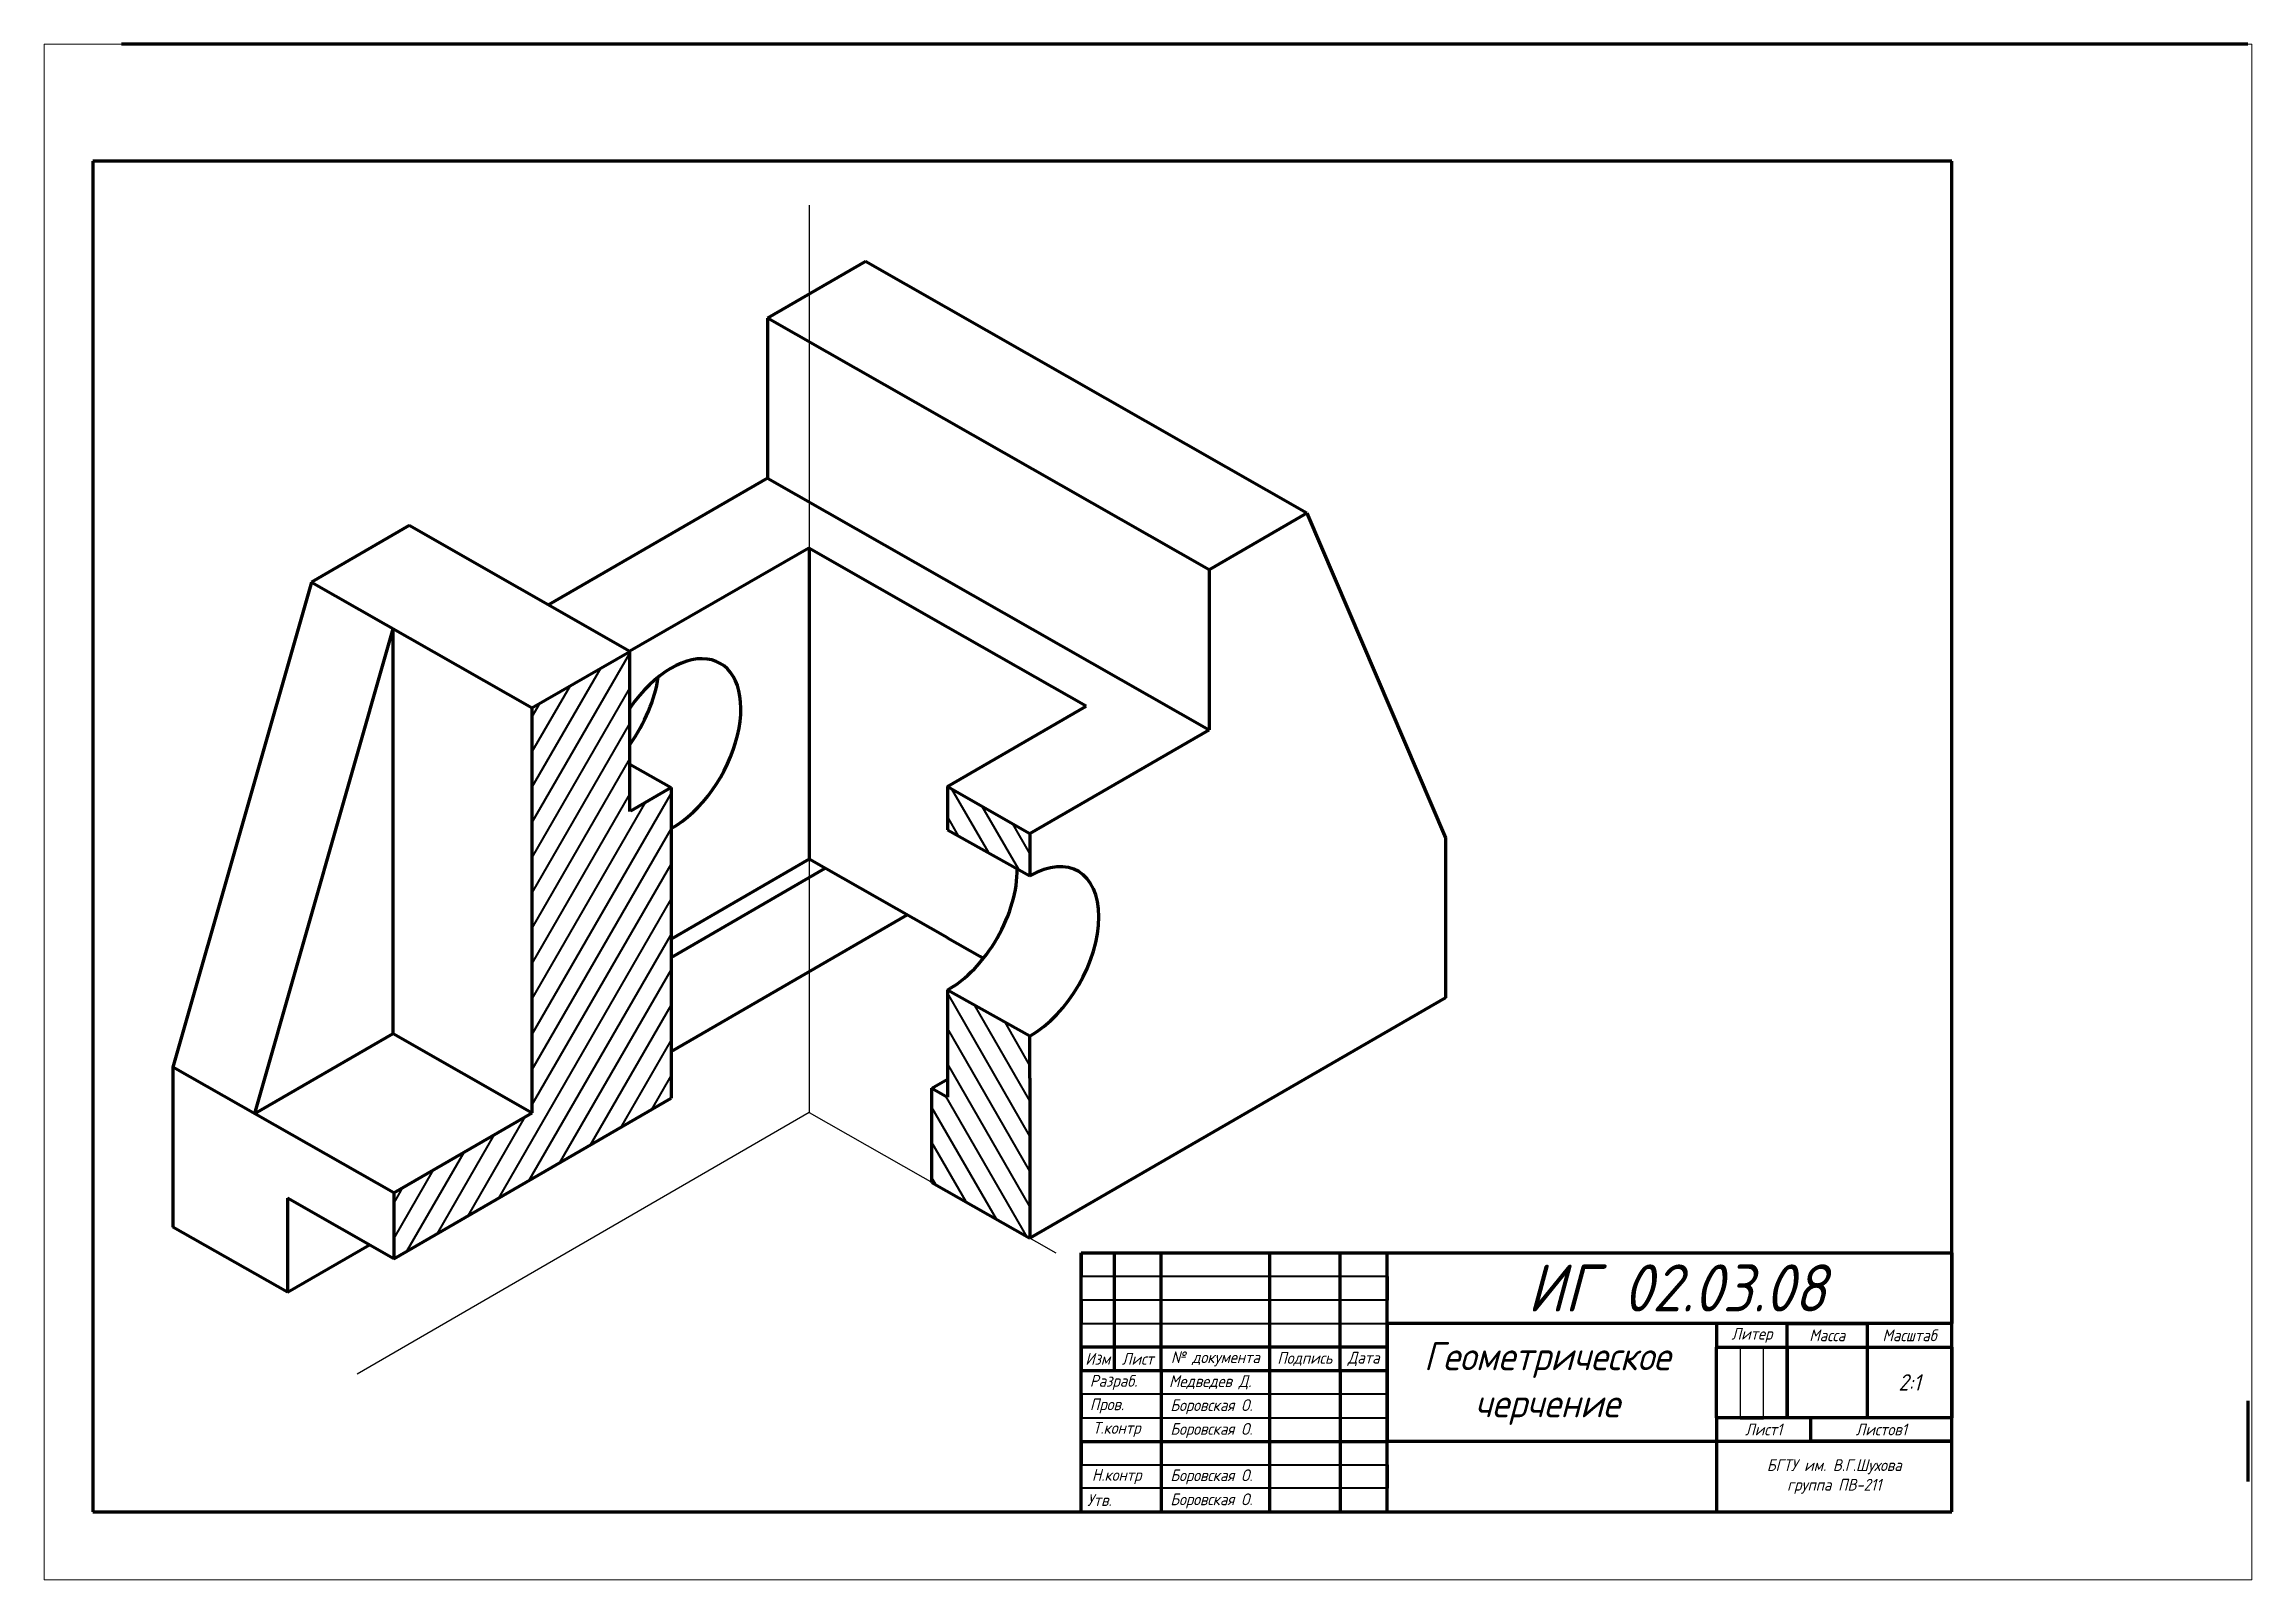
# Paper-space layout 'Титул (4)' of a CAD drawing. Header units: inches, sheet in millimetres. Extents: x 6 to 416, y 7 to 292.
# The model-space entities are those that its viewports show. They can reach past a viewport. Long polylines and large blocks are cut down to what shows.
import ezdxf

# ---------------------------------------------------------------- set-up
doc = ezdxf.new("R2010")
doc.units = ezdxf.units.IN
doc.header["$MEASUREMENT"] = 0
doc.layers.add('основной', color=7, linetype='Continuous', lineweight=90)
doc.layers.add('тонкий', color=5, linetype='Continuous', lineweight=40)
doc.styles.add('GOST', font='ISOCPEUR.TTF', dxfattribs={"width": 0.9, "oblique": 15, "height": 7})
doc.styles.add('ГОСТ', font='ISOCPEUR.TTF', dxfattribs={"width": 0.9, "oblique": 15})

# ---------------------------------------------------------------- blocks, each defined once
blk = doc.blocks.new('А3_гор')
for p, q in [((350, 35), (350, 20)), ((355, 20), (355, 35))]:
    blk.add_line(p, q)
at = {"layer": 'основной'}
for p, q in [((395, 287), (0, 287)), ((0, 287), (0, 0)), ((395, 0), (395, 287)), ((210, 0), (210, 55)), ((210, 55), (395, 55)), ((210, 55), (210, 50)), ((210, 55), (217, 55)), ((217, 55), (217, 30)), ((227, 30), (227, 55)), ((227, 55), (250, 55)), ((250, 55), (250, 30)), ((265, 30), (265, 55)), ((275, 0), (275, 55)), ((395, 55), (395, 40)), ((275, 50), (275, 45)), ((210, 45), (210, 40)), ((345, 40), (275, 40)), ((275, 40), (275, 15)), ((275, 40), (275, 35)), ((395, 40), (345, 40)), ((345, 40), (345, 35)), ((360, 20), (360, 40)), ((360, 40), (377, 40)), ((377, 40), (377, 20)), ((275, 35), (210, 35)), ((210, 35), (210, 30)), ((345, 35), (395, 35)), ((345, 20), (345, 35)), ((345, 35), (350, 35)), ((345, 35), (350, 35)), ((355, 35), (360, 35)), ((360, 35), (360, 20)), ((395, 35), (395, 20)), ((210, 30), (275, 30)), ((217, 30), (227, 30)), ((227, 30), (227, 0)), ((250, 30), (265, 30)), ((250, 30), (250, 0)), ((265, 30), (265, 0)), ((275, 30), (275, 25)), ((210, 25), (210, 20)), ((275, 20), (275, 15)), ((395, 20), (345, 20)), ((345, 20), (345, 15)), ((350, 20), (355, 20)), ((365, 15), (365, 20)), ((210, 15), (210, 10)), ((275, 15), (345, 15)), ((345, 15), (395, 15)), ((345, 15), (345, 0)), ((395, 15), (365, 15)), ((275, 10), (275, 5)), ((0, 0), (395, 0))]:
    blk.add_line(p, q, dxfattribs=at)
at = {"layer": 'тонкий'}
for p, q in [((275, 50), (210, 50)), ((275, 45), (210, 45)), ((210, 40), (275, 40)), ((275, 25), (210, 25)), ((210, 20), (275, 20)), ((275, 15), (210, 15)), ((210, 14.83), (275, 14.83)), ((210, 10), (275, 10)), ((275, 5), (210, 5))]:
    blk.add_line(p, q, dxfattribs=at)
at = {"ltscale": 10, "insert": (336.5, 52.57), "char_height": 10, "attachment_point": 2, "style": 'GOST'}
blk.add_mtext_dynamic_manual_height_columns('{\\fISOCPEUR|b0|i0|c204|p34;ИГ 02.03.08}', width=72.3696, gutter_width=1, heights=[0], dxfattribs=at)
at = {"insert": (308.97, 36.08), "char_height": 6, "attachment_point": 2, "style": 'GOST'}
blk.add_mtext_dynamic_manual_height_columns('{\\fISOCPEUR|b0|i0|c204|p34;Геометрическое\\Pчерчение}', width=56.8391, gutter_width=1, heights=[0], dxfattribs=at)
at = {"layer": 'основной', "style": 'ГОСТ'}
for s, insert, char_height, width, attachment_point in [('Литер', (352.5, 37.5), 2.5, 15, 5), ('Масса', (368.5, 37.5), 2.5, 17, 5), ('Масштаб', (386, 37.5), 2.5, 18, 5), ('Изм', (213.5, 32.5), 2.5, 7, 5), ('Лист', (222, 32.5), 2.5, 10, 5), ('№ документа', (238.5, 32.5), 2.5, 23, 5), ('Подпись', (257.5, 32.5), 2.5, 15, 5), ('Дата', (270, 32.5), 2.5, 10, 5), ('\\pxql;{\\fISOCPEUR|b0|i0|c204|p34;Разраб}.', (220.33, 27.5), 2.5, 17, 5), ('{\\fISOCPEUR|b0|i0|c204|p34;Медведев Д.}', (237.39, 27.5), 2.5, 23.3106, 5), ('{\\fISOCPEUR|b0|i0|c204|p34;2}:1', (386, 27.5), 3.5, 18, 5), ('\\pxql;Пров.', (220.33, 22.5), 2.5, 17, 5), ('{\\fISOCPEUR|b0|i0|c204|p34;Боровская О.}', (237.65, 22.33), 2.5, 23.3106, 5), ('Т.контр', (217.52, 17.5), 2.5, 17, 5), ('{\\fISOCPEUR|b0|i0|c204|p34;Боровская О.}', (237.65, 17.28), 2.5, 23.3106, 5), ('{\\fISOCPEUR|b0|i0|c204|p34;Лист1}', (355, 17.5), 2.5, 20, 5), ('{\\fISOCPEUR|b0|i0|c204|p34;Листов1}', (380, 17.5), 2.5, 30, 5), ('{\\fISOCPEUR|b0|i0|c204|p34;БГТУ им}. {\\fISOCPEUR|b0|i0|c204|p34;В}.{\\fISOCPEUR|b0|i0|c204|p34;Г}.{\\fISOCPEUR|b0|i0|c204|p34;Шухова\\Pгруппа ПВ-211}', (370, 7.5), 2.5, 50, 5), ('Н.контр', (217.52, 7.5), 2.5, 17, 5), ('{\\fISOCPEUR|b0|i0|c204|p34;Боровская О.}', (237.65, 7.43), 2.5, 23.3106, 5), ('Утв.', (211.26, 2.5), 2.5, 17, 4), ('{\\fISOCPEUR|b0|i0|c204|p34;Боровская О.}', (237.65, 2.32), 2.5, 23.3106, 5)]:
    blk.add_mtext(s, dxfattribs=dict(at, insert=insert, char_height=char_height, width=width, attachment_point=attachment_point))

msp = doc.modelspace()

# ---------------------------------------------------------------- hatches: boundary and pattern name
at = {"layer": 'тонкий'}
h = msp.add_hatch(dxfattribs=at)
h.set_pattern_fill('ANSI31', color=256, scale=15, angle=15)
h.paths.add_polyline_path([(1817.68, 208.93), (1813.3, 206.4), (1813.3, 223.4), (1802.86, 217.42), (1802.92, 217.39), (1802.92, 217.34), (1802.92, 174.39), (1788.2, 165.87), (1788.2, 158.87), (1817.68, 175.93)])
h.paths.add_polyline_path([(1855.8, 199.57), (1855.78, 199.56), (1855.79, 199.56), (1855.79, 199.56), (1855.79, 199.56), (1855.79, 199.56), (1855.79, 199.56), (1855.79, 199.56), (1855.79, 199.56), (1855.79, 199.56), (1855.79, 199.56), (1855.79, 199.56), (1855.79, 199.56), (1855.79, 199.56), (1855.79, 199.56), (1855.79, 199.56), (1855.79, 199.56), (1855.79, 199.56), (1855.79, 199.56), (1855.79, 199.56), (1855.79, 199.56), (1855.79, 199.56), (1855.79, 199.56), (1855.79, 199.56), (1855.79, 199.56), (1855.79, 199.56), (1855.79, 199.56), (1855.79, 199.56), (1855.79, 199.56), (1855.79, 199.56), (1855.79, 199.56), (1855.79, 199.56), (1855.79, 199.56), (1855.79, 199.56), (1855.8, 199.56), (1855.8, 199.56), (1855.8, 199.56), (1855.8, 199.56), (1855.8, 199.56), (1855.8, 199.56), (1855.8, 199.56), (1855.8, 199.56), (1855.8, 199.56), (1855.8, 199.56), (1855.8, 199.56), (1855.8, 199.56), (1855.8, 199.56), (1855.8, 199.57), (1855.8, 199.57), (1855.8, 199.57), (1855.8, 199.57), (1855.8, 199.57), (1855.8, 199.57), (1855.8, 199.57), (1855.8, 199.57), (1855.8, 199.57), (1855.8, 199.57), (1855.8, 199.57), (1855.8, 199.57), (1855.8, 199.57), (1855.8, 199.57), (1855.8, 199.57), (1855.8, 199.57), (1855.8, 199.57), (1855.8, 199.57), (1855.8, 199.57), (1855.8, 199.57)])
h = msp.add_hatch(dxfattribs=at)
h.set_pattern_fill('ANSI31', color=256, scale=15, angle=75)
h.paths.add_polyline_path([(1847.02, 187.42), (1847.02, 177.94), (1847.02, 176.05), (1845.38, 176.99), (1845.38, 166.99), (1855.8, 161.05), (1855.8, 178.05), (1855.8, 182.53)])
h.paths.add_polyline_path([(1855.8, 199.57), (1855.8, 204.05), (1847.02, 209.05), (1847.02, 204.46)])

# ---------------------------------------------------------------- linework, layer by layer
for p, q in [((1832.35, 270.8), (1832.35, 174.42)), ((1874.85, 232.07), (1885.23, 238.08)), ((1802.86, 217.42), (1802.81, 217.4)), ((1802.81, 217.4), (1802.92, 217.34)), ((1832.35, 201.31), (1834.03, 200.36)), ((1832.35, 200.57), (1832.36, 200.56)), ((1764.74, 179.24), (1773.43, 174.29)), ((1832.35, 174.42), (1784.32, 146.63)), ((1832.35, 174.42), (1858.53, 159.49))]:
    msp.add_line(p, q)
at = {"layer": 'основной'}
for p, q in [((1838.31, 264.81), (1827.93, 258.8)), ((1885.23, 238.08), (1838.31, 264.81)), ((1874.85, 232.07), (1827.93, 258.8)), ((1827.93, 258.8), (1827.93, 241.8)), ((1827.93, 241.8), (1804.65, 228.33)), ((1827.93, 241.8), (1874.85, 215.07)), ((1885.23, 238.08), (1874.85, 232.07)), ((1885.23, 238.08), (1899.95, 203.59)), ((1789.84, 236.76), (1779.46, 230.75)), ((1813.3, 223.4), (1789.84, 236.76)), ((1832.29, 234.35), (1813.28, 223.41)), ((1847.06, 225.93), (1832.29, 234.35)), ((1832.35, 234.31), (1832.35, 201.31)), ((1779.46, 230.75), (1764.74, 179.24)), ((1779.46, 230.75), (1802.92, 217.39)), ((1874.85, 232.07), (1874.85, 215.07)), ((1773.43, 174.29), (1788.15, 225.8)), ((1788.15, 182.8), (1788.15, 225.8)), ((1861.78, 217.59), (1847.06, 225.93)), ((1802.86, 217.42), (1813.3, 223.4)), ((1813.3, 206.4), (1813.3, 223.4)), ((1802.92, 174.39), (1802.92, 217.39)), ((1847.02, 209.05), (1861.78, 217.59)), ((1855.8, 204.05), (1874.85, 215.07)), ((1813.3, 211.42), (1817.68, 208.93)), ((1817.68, 208.93), (1813.35, 206.42)), ((1817.68, 208.93), (1817.68, 175.93)), ((1847.02, 209.05), (1847.02, 204.46)), ((1847.02, 209.05), (1855.8, 204.05)), ((1847.02, 204.46), (1855.8, 199.57)), ((1855.8, 204.05), (1855.8, 199.57)), ((1899.95, 203.59), (1899.95, 186.59)), ((1832.35, 201.31), (1817.68, 192.83)), ((1817.68, 190.89), (1834.03, 200.36)), ((1847.02, 192.98), (1832.35, 201.31)), ((1817.68, 180.89), (1842.75, 195.4)), ((1847.02, 192.98), (1850.48, 191.01)), ((1850.48, 191.01), (1850.86, 190.79)), ((1847.02, 187.42), (1847.02, 177.94)), ((1855.8, 182.53), (1847.02, 187.42)), ((1899.95, 186.59), (1855.8, 161.05)), ((1773.43, 174.29), (1788.15, 182.8)), ((1788.15, 182.8), (1802.92, 174.39)), ((1855.8, 178.05), (1855.8, 182.53)), ((1788.2, 165.87), (1764.74, 179.24)), ((1764.74, 179.24), (1764.74, 162.24)), ((1788.2, 158.87), (1817.68, 175.93)), ((1845.38, 176.99), (1847.02, 177.94)), ((1845.38, 166.99), (1845.38, 176.99)), ((1845.38, 176.99), (1847.02, 176.05)), ((1847.02, 177.94), (1847.02, 176.05)), ((1855.8, 178.05), (1855.8, 161.05)), ((1788.2, 165.87), (1802.92, 174.39)), ((1845.38, 166.99), (1855.8, 161.05)), ((1788.2, 158.87), (1776.91, 165.31)), ((1776.91, 165.31), (1776.91, 155.31)), ((1788.2, 165.87), (1788.2, 158.87)), ((1776.91, 155.31), (1764.74, 162.24)), ((1776.91, 155.31), (1785.61, 160.35))]:
    msp.add_line(p, q, dxfattribs=at)
for centre, start_param, end_param in [((1817.76, 213.15), 0.76319, 4.568121), ((1809.11, 218.17), 7.666227, 8.443575), ((1855.8, 191.05), 0.773859, 3.915451), ((1847.11, 195.99), 0.762184, 2.365497)]:
    msp.add_ellipse(centre, major_axis=(-5.12, -8.99), ratio=0.583092, start_param=start_param, end_param=end_param, dxfattribs=at)

# ---------------------------------------------------------------- block references
at = {"xscale": 0.5, "yscale": 0.5, "zscale": 0.5}
msp.add_blockref('А3_гор', (1756.25, 131.99), dxfattribs=at)

psp = doc.layouts.new('Титул (4)')

# ---------------------------------------------------------------- linework, layer by layer
at = {"layer": 'основной'}
for p, q in [((415, 292), (20, 292)), ((415, 40), (415, 25))]:
    psp.add_line(p, q, dxfattribs=at)

# ---------------------------------------------------------------- viewports
at = {"layer": 'Defpoints'}
psp.add_viewport(center=(210.67, 149.38), size=(410.1, 285.2466), view_center_point=(1868.34, 206.34), view_height=163.1475, dxfattribs=at)

doc.saveas('drawing.dxf')
